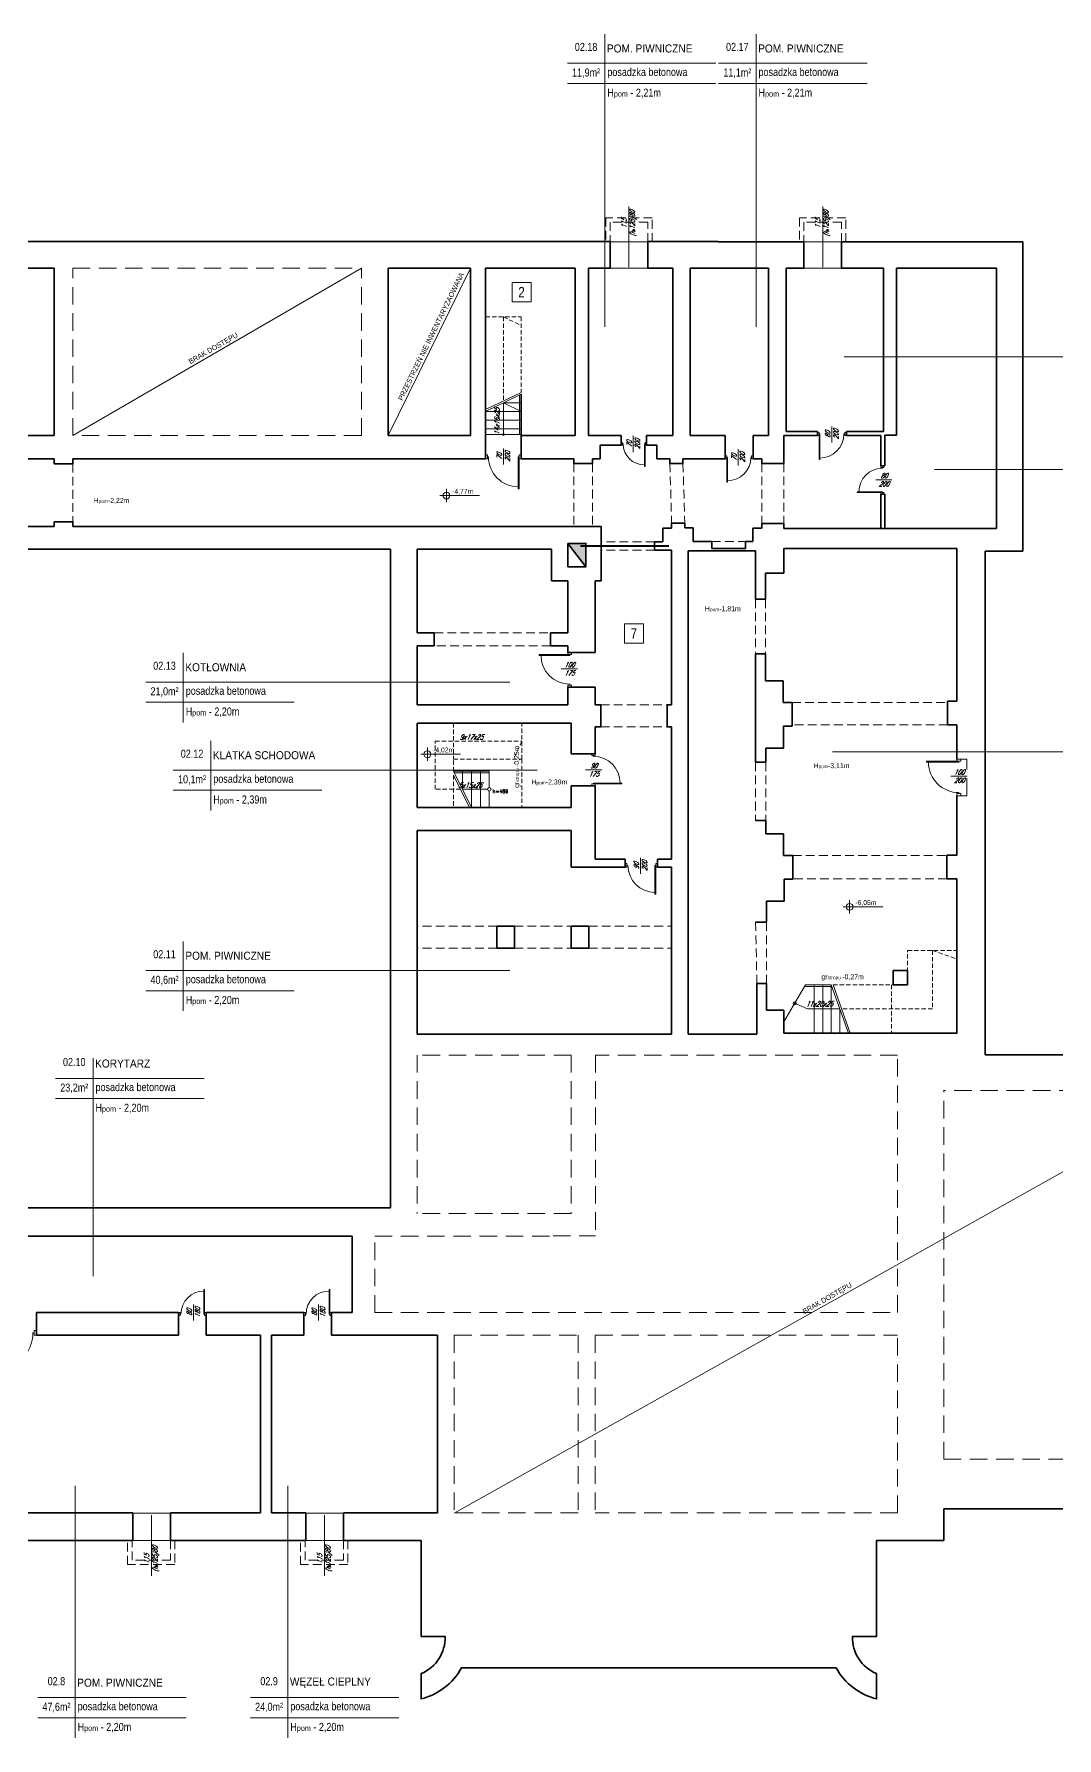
# Model space of a CAD drawing. Header units: millimetres. Extents: x -18485 to 40303, y -22087 to 35064.
# Drawn here: x 11017 to 13990, y 29912 to 34865 of the extents above; entities that cross this region are included whole.
import ezdxf
from ezdxf.enums import TextEntityAlignment as Align

# ---------------------------------------------------------------- set-up
doc = ezdxf.new("R2010")
doc.units = ezdxf.units.MM
doc.linetypes.add('ACAD_ISO12W100', pattern=[21, 12, -3, 0, -3, 0, -3])
doc.linetypes.add('DASHED', pattern=[19.05, 12.7, -6.35])
doc.layers.get('0').update_dxf_attribs({"lineweight": 25})
for name, color, linetype, lineweight in [('-001 przyziemie - ściany', 2, 'Continuous', 35), ('-003 przyziemie - opisy', 251, 'Continuous', 5), ('03_drzwi', 1, 'Continuous', 0), ('04-1_widok', 251, 'Continuous', 5), ('04-2_nad', 251, 'DASHED', 5), ('05-03_opis', 10, 'Continuous', 5), ('_niby ściany', 10, 'Continuous', 5), ('inw03-02_schody', 6, 'Continuous', 5)]:
    doc.layers.add(name, color=color, linetype=linetype, lineweight=lineweight)
doc.styles.add('arial', font='arial.ttf')
doc.styles.add('ariel', font='arial.ttf', dxfattribs={"width": 0.8})
doc.styles.add('ariel_wym', font='simplex.shx', dxfattribs={"width": 0.65, "oblique": 25})
doc.styles.get("Standard").update_dxf_attribs({"font": 'txt.shx'})

# ---------------------------------------------------------------- blocks, each defined once
blk = doc.blocks.new('*U56')
blk.add_line((0, 0.375), (0, 0.4))
at = {"ltscale": 0.8}
blk.add_lwpolyline([(-0.05, 0.4), (-0.05, 0.45), (0.05, 0.45), (0.05, 0.4)], close=True, dxfattribs=at)
blk.add_lwpolyline([(0, -0.4), (0, -0.375), (-0.8, -0.375), (-0.8, -0.4), (-0.05, -0.4), (0.05, -0.4), (0.05, -0.45), (-0.05, -0.45), (-0.05, -0.4)])
blk.add_arc((0, -0.375), 0.75, 90, 180)
blk = doc.blocks.new('kota rzutowa')
at = {"ltscale": 0.5}
for p, q in [((-20.6, 0), (102.8, 0)), ((0, -20.6), (0, 20.6))]:
    blk.add_line(p, q, dxfattribs=at)
blk.add_circle((0, 0), 10.6, dxfattribs=at)
at = {"ltscale": 0.5, "style": 'arial'}
blk.add_attdef('POZ._POSADKI_WYKOŃCZONWJ', text='', height=15, dxfattribs=at).set_placement((17.9, 1.4), align=Align.BOTTOM_LEFT)
blk.add_attdef('POZ._POSADZKI_KONSTRUKCJA', text='', height=15, dxfattribs=at).set_placement((17, -5), align=Align.TOP_LEFT)

msp = doc.modelspace()

# ---------------------------------------------------------------- hatches: boundary and pattern name
at = {"layer": '-001 przyziemie - ściany'}
msp.add_hatch(color=256, dxfattribs=at).paths.add_polyline_path([(12568.4, 33384.8), (12620.6, 33384.8), (12620.6, 33316.9)])

# ---------------------------------------------------------------- linework, layer by layer
for p, q in [((10388.5, 34262.2), (12691.5, 34262.2)), ((12691.5, 34261.4), (12691.5, 34185.2)), ((12800.5, 34262.2), (13004.9, 34262.2)), ((12800.5, 34261.4), (12800.5, 34185.2)), ((13254.5, 34261.4), (13004.9, 34261.4)), ((13254.5, 34261.4), (13254.5, 34185.2)), ((13891, 34261.4), (13363.5, 34261.4)), ((13363.5, 34261.4), (13363.5, 34185.2)), ((13891, 33362.1), (13891, 34261.4)), ((10509.4, 34185.2), (11075, 34185.2)), ((11075, 33698.1), (11075, 34185.2)), ((12046, 34185.2), (12285, 34185.2)), ((12046, 33698.1), (12046, 34185.2)), ((12285, 33698.1), (12285, 34185.2)), ((12329, 33698.1), (12329, 34185.2)), ((12329, 34185.2), (12590, 34185.2)), ((12590, 33698.1), (12590, 34185.2)), ((12628, 34185.2), (12691.5, 34185.2)), ((12628, 33698.1), (12628, 34185.2)), ((12800.5, 34185.2), (12873, 34185.2)), ((12873, 33698.1), (12873, 34185.2)), ((12924, 34185.2), (13152, 34185.2)), ((12924, 33698.1), (12924, 34185.2)), ((13152, 33698.1), (13152, 34185.2)), ((13203, 34185.2), (13254.5, 34185.2)), ((13203, 33710.1), (13203, 34185.2)), ((13363.5, 34185.2), (13486, 34185.2)), ((13486, 33710.1), (13486, 34185.2)), ((13524, 34185.2), (13814, 34185.2)), ((13524, 33699), (13524, 34185.2)), ((13814, 33428.1), (13814, 34185.2)), ((12433, 33818.1), (12433, 33698.1)), ((11075, 33698.1), (10666, 33698.1)), ((12285, 33698.1), (12046, 33698.1)), ((12329, 33698.1), (12329, 33630.1)), ((12433, 33698.1), (12433, 33630.1)), ((12433, 33698.1), (12590, 33698.1)), ((12628, 33698.1), (12723, 33698.1)), ((12723, 33670.1), (12723, 33698.1)), ((12797, 33698.1), (12873, 33698.1)), ((12797, 33670.1), (12797, 33698.1)), ((12924, 33698.1), (13026, 33698.1)), ((13026, 33630.1), (13026, 33698.1)), ((13107, 33698.1), (13152, 33698.1)), ((13107, 33630.1), (13107, 33698.1)), ((13196, 33617.1), (13196, 33698.1)), ((13196, 33698.1), (13294, 33698.1)), ((13203, 33710.1), (13294, 33710.1)), ((13294, 33710.1), (13294, 33698.1)), ((13378, 33710.1), (13486, 33710.1)), ((13378, 33710.1), (13378, 33698.1)), ((13378, 33698.1), (13478, 33698.1)), ((13478, 33698.1), (13478, 33610.1)), ((13490, 33610.1), (13490, 33699)), ((13490, 33699), (13524, 33699)), ((12662, 33630.1), (12662, 33670.1)), ((12662, 33670.1), (12723, 33670.1)), ((12797, 33670.1), (12827, 33670.1)), ((12827, 33670.1), (12827, 33630.1)), ((11075, 33630.1), (10809, 33630.1)), ((11075, 33616.1), (11075, 33630.1)), ((11129, 33616.1), (11075, 33616.1)), ((12329, 33630.1), (11129, 33630.1)), ((11129, 33630.1), (11129, 33616.1)), ((12433, 33630.1), (12586, 33630.1)), ((12586, 33630.1), (12586, 33617.1)), ((12586, 33617.1), (12640, 33617.1)), ((12640, 33617.1), (12640, 33630.1)), ((12640, 33630.1), (12662, 33630.1)), ((12827, 33630.1), (12865, 33630.1)), ((12865, 33630.1), (12865, 33617.1)), ((12865, 33617.1), (12903, 33617.1)), ((12903, 33617.1), (12903, 33630.1)), ((12903, 33630.1), (13026, 33630.1)), ((13107, 33630.1), (13132, 33630.1)), ((13132, 33630.1), (13132, 33617.1)), ((13132, 33617.1), (13196, 33617.1)), ((13478, 33610.1), (13490, 33610.1)), ((13478, 33428.1), (13478, 33528.1)), ((13478, 33528.1), (13490, 33528.1)), ((13490, 33528.1), (13490, 33428.1)), ((11129, 33447.4), (11075, 33447.4)), ((11075, 33447.4), (11075, 33433.4)), ((11129, 33433.4), (11129, 33447.4)), ((12870, 33443.1), (12908, 33443.1)), ((12870, 33443.1), (12870, 33429.1)), ((12908, 33430.1), (12908, 33443.1)), ((13132, 33442.1), (13196, 33442.1)), ((13132, 33442.1), (13132, 33429.1)), ((13196, 33428.1), (13196, 33442.1)), ((11075, 33433.4), (10809, 33433.4)), ((12665, 33433.4), (11129, 33433.4)), ((12665, 33276.1), (12665, 33433.4)), ((12844, 33389.1), (12820, 33389.1)), ((12820, 33389.1), (12820, 33365.1)), ((12870, 33429.1), (12844, 33429.1)), ((12844, 33429.1), (12844, 33389.1)), ((12933, 33430.1), (12908, 33430.1)), ((12933, 33390.1), (12933, 33430.1)), ((12987, 33390.1), (12933, 33390.1)), ((12987, 33390.1), (12987, 33370.2)), ((13106, 33390.1), (13085, 33390.1)), ((13085, 33390.1), (13085, 33370.2)), ((13132, 33429.1), (13106, 33429.1)), ((13106, 33429.1), (13106, 33390.1)), ((13196, 33428.1), (13478, 33428.1)), ((13478, 33428.1), (13814, 33428.1)), ((12053, 33367.4), (10009.4, 33367.4)), ((12053, 32862.2), (12053, 33367.4)), ((12520.7, 33367.4), (12130, 33367.4)), ((12130, 33125.1), (12130, 33367.4)), ((12520.7, 33276.1), (12520.7, 33367.4)), ((12568.4, 33384.8), (12620.6, 33316.9)), ((12820, 33365.1), (12870, 33365.1)), ((12870, 33365.1), (12870, 32915.1)), ((12918, 31958.2), (12918, 33363.2)), ((13114, 33363.2), (12918, 33363.2)), ((12987, 33370.2), (13085, 33370.2)), ((13114, 33222.2), (13114, 33363.2)), ((13196, 33298.2), (13196, 33370.2)), ((13699, 33370.2), (13196, 33370.2)), ((13699, 33370.2), (13699, 32926.2)), ((13781, 31898.2), (13781, 33362.1)), ((13781, 33362.1), (13891, 33362.1)), ((13143, 33222.2), (13143, 33298.2)), ((13143, 33298.2), (13196, 33298.2)), ((12568, 33276.1), (12520.7, 33276.1)), ((12568, 33125.1), (12568, 33276.1)), ((12648, 33276.1), (12648, 33067.1)), ((12648, 33067.1), (12648, 33276.1)), ((12648, 33276.1), (12665, 33276.1)), ((13143, 33222.2), (13114, 33222.2)), ((12180, 33125.1), (12130, 33125.1)), ((12180, 33087.1), (12180, 33125.1)), ((12518, 33087.1), (12518, 33125.1)), ((12518, 33125.1), (12568, 33125.1)), ((12130, 32915.2), (12130, 33087.1)), ((12130, 33087.1), (12180, 33087.1)), ((12568, 33087.1), (12518, 33087.1)), ((12568, 33067.1), (12568, 33087.1)), ((12568, 33067.1), (12568, 33087.1)), ((12568, 33067.1), (12568, 33087.1)), ((12648, 33067.1), (12568, 33067.1)), ((13143, 33063.2), (13114, 33063.2)), ((13114, 33063.2), (13114, 32748.2)), ((13143, 32985.2), (13143, 33063.2)), ((12648, 32967.1), (12568, 32967.1)), ((12568, 32967.1), (12568, 32915.2)), ((12648, 32967.1), (12648, 32915.1)), ((12648, 32915.1), (12648, 32967.1)), ((13194, 32985.2), (13143, 32985.2)), ((13194, 32922.2), (13194, 32985.2)), ((12568, 32915.2), (12130, 32915.2)), ((12648, 32915.1), (12663.7, 32915.1)), ((12663.7, 32915.1), (12663.7, 32851.1)), ((12870, 32915.1), (12857, 32915.1)), ((12857, 32915.1), (12857, 32851.1)), ((13220, 32922.2), (13194, 32922.2)), ((13220, 32853.2), (13220, 32922.2)), ((13699, 32926.2), (13672, 32926.2)), ((13672, 32926.2), (13672, 32857.2)), ((12053, 32862.2), (12053, 32617.2)), ((12578, 32862.2), (12130, 32862.2)), ((12130, 32862.2), (12130, 32617.2)), ((12578, 32862.2), (12578, 32773.1)), ((12663.7, 32851.1), (12648, 32851.1)), ((12648, 32851.1), (12648, 32773.1)), ((12857, 32851.1), (12870, 32851.1)), ((12870, 32851.1), (12870, 32467.1)), ((13195, 32789.2), (13195, 32853.2)), ((13195, 32853.2), (13220, 32853.2)), ((13672, 32857.2), (13699, 32857.2)), ((13699, 32857.2), (13699, 32757.2)), ((12648, 32773.1), (12578, 32773.1)), ((13144, 32748.2), (13114, 32748.2)), ((13144, 32748.2), (13144, 32789.2)), ((13144, 32789.2), (13195, 32789.2)), ((12648, 32680.1), (12578, 32680.1)), ((12578, 32617.2), (12578, 32680.1)), ((12648, 32467.1), (12648, 32680.1)), ((13699, 32651.2), (13699, 32478.2)), ((12053, 32617.2), (12053, 31453.1)), ((12130, 32617.2), (12578, 32617.2)), ((12130, 32550.2), (12130, 31958.2)), ((12130, 32550.2), (12578, 32550.2)), ((12578, 32443.1), (12578, 32550.2)), ((13144, 32579.2), (13114, 32579.2)), ((13144, 32540.2), (13144, 32579.2)), ((13195, 32540.2), (13144, 32540.2)), ((13195, 32477.2), (13195, 32540.2)), ((12648, 32467.1), (12735, 32467.1)), ((12735, 32467.1), (12735, 32443.1)), ((12870, 32467.1), (12829, 32467.1)), ((12829, 32467.1), (12829, 32443.1)), ((13222, 32477.2), (13195, 32477.2)), ((13222, 32408.2), (13222, 32477.2)), ((13699, 32478.2), (13670, 32478.2)), ((13670, 32478.2), (13670, 32409.2)), ((12735, 32443.1), (12578, 32443.1)), ((12829, 32443.1), (12870, 32443.1)), ((12870, 32443.1), (12870, 31958.2)), ((13197, 32344.2), (13197, 32408.2)), ((13197, 32408.2), (13222, 32408.2)), ((13670, 32409.2), (13699, 32409.2)), ((13699, 32409.2), (13699, 31960.2)), ((13146, 32283.2), (13146, 32344.2)), ((13146, 32344.2), (13197, 32344.2)), ((12362, 32271.7), (12413, 32271.7)), ((12362, 32207.7), (12362, 32271.7)), ((12413, 32271.7), (12413, 32207.7)), ((12578, 32271.7), (12629, 32271.7)), ((12578, 32207.7), (12578, 32271.7)), ((12629, 32271.7), (12629, 32207.7)), ((13146, 32283.2), (13114, 32283.2)), ((12413, 32207.7), (12362, 32207.7)), ((12629, 32207.7), (12578, 32207.7)), ((13146, 32105.2), (13118, 32105.2)), ((13118, 32105.2), (13118, 31958.2)), ((13146, 32027.2), (13146, 32105.2)), ((13514, 32143.2), (13556, 32143.2)), ((13514, 32101.2), (13514, 32143.2)), ((13556, 32101.2), (13514, 32101.2)), ((13556, 32143.2), (13556, 32101.2)), ((13196, 32027.2), (13146, 32027.2)), ((13196, 31961.2), (13196, 32027.2)), ((12578, 31958.2), (12130, 31958.2)), ((12870, 31958.2), (12578, 31958.2)), ((13118, 31958.2), (12918, 31958.2)), ((13699, 31961.2), (13196, 31961.2)), ((13384, 31961.2), (13384, 31961.2)), ((14552.9, 31898.2), (13781, 31898.2)), ((12053, 31453.1), (10013, 31453.1)), ((10894, 31370.7), (11941, 31370.7)), ((11941, 31148.7), (11941, 31370.7)), ((11024, 31148.7), (11024, 31127.4)), ((11024, 31148.7), (11437, 31148.7)), ((11024, 31148.7), (11024, 31082.7)), ((11437, 31148.7), (11437, 31082.7)), ((11517, 31148.7), (11801, 31148.7)), ((11517, 31148.7), (11517, 31082.7)), ((11801, 31148.7), (11801, 31082.7)), ((11881, 31148.7), (11941, 31148.7)), ((11941, 31148.7), (11881, 31148.7)), ((11881, 31148.7), (11881, 31082.7)), ((11437, 31082.7), (11024, 31082.7)), ((11517, 31082.7), (11675, 31082.7)), ((11675, 31082.7), (11675, 30566.1)), ((11707, 31082.7), (11801, 31082.7)), ((11707, 30566.1), (11707, 31082.7)), ((11881, 31082.7), (12189, 31082.7)), ((12189, 31082.7), (12189, 30565.8)), ((11304, 30566.1), (10912, 30566)), ((11304, 30485.8), (11304, 30566.1)), ((11675, 30566.1), (11413, 30566.1)), ((11413, 30485.8), (11413, 30566.1)), ((11806.8, 30566.1), (11707, 30566.1)), ((11806.8, 30485.8), (11806.8, 30566.1)), ((12189, 30566.1), (11915.8, 30566.1)), ((11915.8, 30485.8), (11915.8, 30566.1)), ((13661, 30578.2), (13661, 30485.8)), ((13661, 30578.2), (14552.9, 30578.2)), ((11304, 30485.8), (10912, 30485.8)), ((11806.8, 30485.8), (11413, 30485.8)), ((12141.6, 30485.8), (11915.8, 30485.8)), ((13661, 30485.8), (13465.6, 30485.8))]:
    msp.add_line(p, q, dxfattribs=at)
msp.add_lwpolyline([(12568.4, 33384.8), (12620.6, 33384.8), (12620.6, 33316.9), (12568.4, 33316.9)], close=True, dxfattribs=at)
msp.add_lwpolyline([(13465.6, 30485.8), (13465.6, 30206.9), (13395.6, 30206.9, 0.310065), (13465.6, 30098.8), (13465.6, 30025.4, -0.210861), (13348, 30115.9), (12259.2, 30115.9, -0.210861), (12141.6, 30025.4), (12141.6, 30098.8, 0.310065), (12211.6, 30206.9), (12141.6, 30206.9), (12141.6, 30485.8)], format="xyb", dxfattribs=at)
at = {"layer": '04-1_widok'}
for p, q in [((12691.5, 34261.4), (12800.5, 34261.4)), ((13254.5, 34261.4), (13363.5, 34261.4)), ((12683.5, 34185.2), (12808.5, 34185.2)), ((13254.5, 34185.2), (13363.5, 34185.2)), ((11304, 30565.8), (11413, 30565.8)), ((11806.8, 30565.8), (11915.8, 30565.8)), ((11304, 30485.8), (11413, 30485.8)), ((11806.8, 30485.8), (11915.8, 30485.8))]:
    msp.add_line(p, q, dxfattribs=at)
at = {"layer": '04-2_nad', "ltscale": 2}
for p, q in [((12813.5, 34331.4), (12678.5, 34331.4)), ((12678.5, 34331.4), (12678.5, 34261.4)), ((12813.5, 34261.4), (12813.5, 34331.4)), ((13376.5, 34331.4), (13241.5, 34331.4)), ((13241.5, 34331.4), (13241.5, 34261.4)), ((13376.5, 34261.4), (13376.5, 34331.4)), ((12800.5, 34318.4), (12691.5, 34318.4)), ((12691.5, 34318.4), (12691.5, 34261.4)), ((12800.5, 34261.4), (12800.5, 34318.4)), ((13363.5, 34318.4), (13254.5, 34318.4)), ((13254.5, 34318.4), (13254.5, 34261.4)), ((13363.5, 34261.4), (13363.5, 34318.4)), ((11129, 33616.1), (11129, 33447.4)), ((12586, 33617.1), (12586, 33433.4)), ((12640, 33617.1), (12640, 33433.4)), ((12865, 33617.1), (12870, 33443.1)), ((12903, 33617.1), (12908, 33443.1)), ((13132, 33617.1), (13132, 33442.1)), ((13196, 33617.1), (13196, 33442.1)), ((12820, 33389.1), (12665, 33389.1)), ((12987, 33390.1), (13085, 33390.1)), ((12820, 33365.1), (12665, 33365.1)), ((13114, 33222.2), (13114, 33063.2)), ((13143, 33222.2), (13143, 33063.2)), ((12180, 33125.1), (12518, 33125.1)), ((12518, 33087.1), (12180, 33087.1)), ((12663.7, 32915.1), (12857, 32915.1)), ((13220, 32922.2), (13672, 32922.2)), ((12663.7, 32851.1), (12857, 32851.1)), ((13672, 32857.2), (13220, 32857.2)), ((13114, 32748.2), (13114, 32579.2)), ((13144, 32748.2), (13144, 32579.2)), ((13222, 32477.2), (13670, 32477.2)), ((13670, 32409.2), (13222, 32409.2)), ((12362, 32271.7), (12130, 32271.7)), ((12413, 32271.7), (12578, 32271.7)), ((12629, 32271.7), (12870, 32271.7)), ((13114, 32283.2), (13118, 32105.2)), ((13146, 32283.2), (13146, 32105.2)), ((12362, 32207.7), (12130, 32207.7)), ((12413, 32207.7), (12578, 32207.7)), ((12629, 32207.7), (12870, 32207.7)), ((11288.7, 30415.8), (11288.7, 30485.8)), ((11301.7, 30428.8), (11301.7, 30485.8)), ((11413, 30485.8), (11413, 30428.8)), ((11426, 30485.8), (11426, 30415.8)), ((11791.5, 30415.8), (11791.5, 30485.8)), ((11804.5, 30428.8), (11804.5, 30485.8)), ((11915.8, 30485.8), (11915.8, 30428.8)), ((11928.8, 30485.8), (11928.8, 30415.8)), ((11426, 30415.8), (11288.7, 30415.8)), ((11413, 30428.8), (11301.7, 30428.8)), ((11928.8, 30415.8), (11791.5, 30415.8)), ((11915.8, 30428.8), (11804.5, 30428.8))]:
    msp.add_line(p, q, dxfattribs=at)
at = {"layer": '05-03_opis'}
for p, q in [((12675.8, 34865.3), (12675.8, 34014.3)), ((13115.3, 34865.3), (13115.3, 34014.3)), ((12998.6, 34780.3), (12566.9, 34780.3)), ((13438.1, 34780.3), (13006.4, 34780.3)), ((12566.9, 34721.9), (12998.6, 34721.9)), ((13006.4, 34721.9), (13438.1, 34721.9)), ((14608.9, 33927.4), (13371.2, 33927.4)), ((14608.9, 33599.7), (13634, 33599.7)), ((11450.4, 33066.4), (11450.4, 32864)), ((11341.4, 32981.3), (12399.2, 32981.3)), ((11341.4, 32922.9), (11773.1, 32922.9)), ((11530.4, 32810.6), (11530.4, 32608.3)), ((14608.9, 32778.2), (13337.2, 32778.2)), ((11421.5, 32725.5), (12479.3, 32725.5)), ((11421.5, 32667.2), (11853.2, 32667.2)), ((11450.4, 32227.7), (11450.4, 32025.4)), ((11341.4, 32142.6), (12399.2, 32142.6)), ((11341.4, 32084.3), (11773.1, 32084.3)), ((11188, 31254.2), (11188, 31888.1)), ((11079, 31829.2), (11510.7, 31829.2)), ((11079, 31770.8), (11510.7, 31770.8)), ((11136.1, 30645.1), (11136.1, 29911.9)), ((11754.3, 30645.1), (11754.3, 29911.9)), ((11027.2, 30029.2), (11458.9, 30029.2)), ((11645.4, 30029.2), (12077.1, 30029.2)), ((11027.2, 29970.8), (11458.9, 29970.8)), ((11645.4, 29970.8), (12077.1, 29970.8))]:
    msp.add_line(p, q, dxfattribs=at)
at = {"layer": '05-03_opis', "lineweight": 0}
for p, q in [((12746, 34187.8), (12746, 34363.8)), ((13309, 34187.8), (13309, 34363.8)), ((12758.6, 33696.9), (12758.6, 33649.7)), ((13335.6, 33724.9), (13335.6, 33677.7)), ((12380.9, 33660.8), (12380.9, 33613.6)), ((13063.6, 33658.3), (13063.6, 33611.1)), ((13510.3, 33569.5), (13463.1, 33569.5)), ((12596.3, 33019.7), (12549.2, 33019.7)), ((12667.1, 32726.4), (12619.9, 32726.4)), ((13729.2, 32707.7), (13682, 32707.7)), ((12779.3, 32470.8), (12779.3, 32423.6)), ((11479.7, 31172.2), (11479.7, 31125)), ((11843.2, 31172.2), (11843.2, 31125)), ((11358.5, 30559.4), (11358.5, 30383.4)), ((11861.3, 30559.4), (11861.3, 30383.4))]:
    msp.add_line(p, q, dxfattribs=at)
at = {"layer": '05-03_opis', "linetype": 'DASHED', "ltscale": 4}
for p, q in [((13727.7, 32757.2), (13699, 32757.2)), ((13727.7, 32651.2), (13727.7, 32757.2)), ((13727.7, 32651.2), (13699, 32651.2))]:
    msp.add_line(p, q, dxfattribs=at)
at = {"layer": '05-03_opis'}
for points in [[(12406, 34143.3), (12461.3, 34143.3), (12461.3, 34086.8), (12406, 34086.8)], [(12732.5, 33150.9), (12787.9, 33150.9), (12787.9, 33094.4), (12732.5, 33094.4)]]:
    msp.add_lwpolyline(points, close=True, dxfattribs=at)
at = {"layer": '05-03_opis', "linetype": 'ACAD_ISO12W100', "ltscale": 5, "const_width": 5}
msp.add_lwpolyline([(12605, 33377.1), (12862.4, 33377.1)], dxfattribs=at)
at = {"layer": '_niby ściany', "linetype": 'DASHED', "ltscale": 4}
for p, q in [((11129, 34185.2), (11968, 34185.2)), ((11129, 33698.1), (11129, 34185.2)), ((11968, 33698.1), (11968, 34185.2)), ((11968, 33698.1), (11129, 33698.1)), ((12130, 31897.2), (12130, 31436.7)), ((12578, 31897.2), (12130, 31897.2)), ((12578, 31897.2), (12578, 31436.7)), ((13526.6, 31897.2), (12649, 31897.2)), ((12649, 31897.2), (12649, 31371.2)), ((13526.8, 31148.7), (13526.6, 31897.2)), ((13661, 30722.2), (13661, 31795.2)), ((14428, 31794.2), (13661, 31794.2)), ((12578, 31436.7), (12130, 31436.7)), ((12007, 31370.7), (12525.3, 31370.7)), ((12007, 31148.7), (12007, 31370.7)), ((12525.3, 31371.2), (12649, 31371.2)), ((12007, 31148.7), (13526.8, 31148.7)), ((12238, 31082.7), (12598, 31082.7)), ((12238, 31082.7), (12238, 30565.8)), ((12598, 31082.7), (12598, 30566.2)), ((12648, 31082.7), (13527, 31082.7)), ((12648, 31082.7), (12648.1, 30566.2)), ((13527, 30566.2), (13526.9, 31082.7)), ((13661, 30722.2), (14428, 30722.2)), ((12598, 30566.2), (12238, 30566.1)), ((13527, 30566.2), (12648.1, 30566.2))]:
    msp.add_line(p, q, dxfattribs=at)
at = {"layer": '_niby ściany'}
for p, q in [((11129, 33698.1), (11968, 34185.2)), ((12046, 33698.1), (12285, 34185.2)), ((12238, 30565.8), (14428, 31794.2))]:
    msp.add_line(p, q, dxfattribs=at)
at = {"layer": 'inw03-02_schody', "linetype": 'DASHED'}
for p, q in [((12329, 34043.1), (12433, 34043.1)), ((12381, 34043.1), (12433, 34018.1)), ((12381, 34043.1), (12381, 33798.7)), ((12433, 34043.1), (12433, 33823.7)), ((12236, 32862.2), (12236, 32757.2)), ((12435, 32757.2), (12435, 32862.2)), ((12182.9, 32809.7), (12435, 32809.7)), ((12182.9, 32669.7), (12182.9, 32809.7)), ((12435, 32809.7), (12410, 32757.2)), ((12236, 32757.2), (12435, 32757.2)), ((12236, 32757.2), (12435, 32757.2)), ((12236, 32722.2), (12236, 32757.2)), ((12435, 32757.2), (12435, 32617.2)), ((12236, 32711), (12236, 32617.2)), ((12236, 32669.7), (12182.9, 32669.7)), ((12256.5, 32669.7), (12236, 32669.7)), ((13556, 32101.2), (13556, 32201.2)), ((13556, 32201.2), (13700, 32201.2)), ((13628, 32201.2), (13628, 32031.2)), ((13628, 32201.2), (13699, 32176.2)), ((13339.3, 32101.2), (13556, 32101.2)), ((13509, 32101.2), (13509, 31961.2)), ((13628, 32031.2), (13364.3, 32031.2))]:
    msp.add_line(p, q, dxfattribs=at)
at = {"layer": 'inw03-02_schody'}
for p, q in [((12329, 33773.7), (12433, 33823.7)), ((12329, 33768.1), (12433, 33818.1)), ((12381, 33793.1), (12433, 33793.1)), ((12381, 33793.1), (12381, 33701.1)), ((12381, 33793.1), (12433, 33768.1)), ((12329, 33768.1), (12433, 33768.1)), ((12329, 33743.1), (12433, 33743.1)), ((12433, 33718.1), (12329, 33718.1)), ((12329, 33701.1), (12433, 33701.1)), ((12236, 32722.2), (12340, 32722.2)), ((12236, 32722.2), (12288, 32617.2)), ((12236, 32711), (12282.5, 32617.2)), ((12262, 32722.2), (12262, 32669.7)), ((12288, 32722.2), (12288, 32617.2)), ((12314, 32722.2), (12314, 32617.2)), ((12340, 32722.2), (12340, 32674.7)), ((12335.1, 32669.7), (12262, 32669.7)), ((12340, 32664.8), (12340, 32617.2)), ((13259, 32101.2), (13229.8, 32051.7)), ((13259, 32101.2), (13334, 32101.2)), ((13284, 32101.3), (13284, 31961.3)), ((13309, 32101.3), (13309, 31961.3)), ((13334, 32101.2), (13334, 31961.2)), ((13384, 31961.2), (13334, 32101.2)), ((13389.3, 31961.2), (13339.3, 32101.2)), ((13229.8, 32051.7), (13196, 31994.2)), ((13264.8, 32031.2), (13227.5, 32047.7)), ((13359, 32031.2), (13264.8, 32031.2)), ((13359, 32031.2), (13359, 31961.2))]:
    msp.add_line(p, q, dxfattribs=at)
at = {"layer": 'inw03-02_schody', "const_width": 3}
for points in [[(12428, 33701.1), (12428, 33815.7)], [(12340, 32717.2), (12238.5, 32717.2)], [(13256.1, 32096.2), (13335.8, 32096.2)]]:
    msp.add_lwpolyline(points, dxfattribs=at)
at = {"layer": 'inw03-02_schody'}
for centre, radius in [((12381, 33701.1), 3), ((12340, 32669.7), 4.97), ((13227.5, 32047.7), 4.58)]:
    msp.add_circle(centre, radius, dxfattribs=at)

# ---------------------------------------------------------------- block references
at = {"layer": '03_drzwi'}
for p, xscale, yscale, zscale, rotation in [((13336, 33702.8), -93.33333333330799, 93.33333333330799, 93.33333333330786, 270), ((12381, 33635.9), 115.5555555555242, 115.5555555555242, 115.5555555555242, 90), ((12760, 33674.3), 82.2222222221999, 82.2222222221999, 82.2222222221999, 90), ((13066.5, 33634.6), -89.99999999997557, 89.99999999997557, 89.99999999997544, 270), ((12573.6, 33017.1), -111.1111111110804, 111.1111111110804, 111.1111111110803, 180), ((13704.9, 32704.2), -117.7777777777458, 117.7777777777458, 117.7777777777456, 180), ((12782, 32448.4), 104.4444444444161, 104.4444444444161, 104.4444444444161, 90), ((11477, 31144.3), -88.88888888886476, 88.88888888886476, 88.88888888886463, 89.99999999999997), ((11841, 31144.3), -88.88888888886476, 88.88888888886476, 88.88888888886463, 89.99999999999997), ((10960.5, 31089.8), -141.1111111110728, 141.1111111110728, 141.1111111110726, 270)]:
    msp.add_blockref('*U56', p, dxfattribs=dict(at, xscale=xscale, yscale=yscale, zscale=zscale, rotation=rotation))
for p, xscale, yscale, zscale in [((13482.6, 33569.1), 91.11111111108639, 91.11111111108639, 91.11111111108639), ((12642.9, 32726.6), -103.3333333333053, 103.3333333333053, 103.3333333333051)]:
    msp.add_blockref('*U56', p, dxfattribs=dict(at, xscale=xscale, yscale=yscale, zscale=zscale))
at = {"layer": '05-03_opis', "xscale": 0.9359999999996944, "yscale": 0.9359999999996944, "zscale": 0.9359999999996944}
for p, values in [((12215.4, 33523.7), {'POZ._POSADKI_WYKOŃCZONWJ': '-4,77m'}), ((12160, 32771.6), {'POZ._POSADKI_WYKOŃCZONWJ': '-4,02m'}), ((13387.4, 32328.1), {'POZ._POSADKI_WYKOŃCZONWJ': '-6,05m'})]:
    msp.add_blockref('kota rzutowa', p, dxfattribs=at).add_auto_attribs(values)

# ---------------------------------------------------------------- texts
at = {"layer": '-003 przyziemie - opisy', "insert": (12349.9, 32668.8), "char_height": 10, "width": 155.47, "attachment_point": 1}
msp.add_mtext('h=489', dxfattribs=at)
at = {"layer": '05-03_opis', "style": 'ariel'}
for s, insert, char_height, width, attachment_point in [('02.18', (12621.3, 34827.8), 23.42, 108.913, 5), ('{\\W0.9;POM. PIWNICZNE}', (12681.8, 34823.4), 23.423, 524.533, 4), ('02.17', (13060.9, 34827.8), 23.42, 108.913, 5), ('{\\W0.9;POM. PIWNICZNE}', (13121.4, 34823.4), 23.423, 524.533, 4), ('11,9m²', (12621.3, 34751.4), 23.42, 108.913, 5), (' posadzka betonowa', (12675.8, 34751.6), 23.423, 322.789, 4), ('11,1m²', (13060.9, 34751.4), 23.42, 108.913, 5), (' posadzka betonowa', (13115.3, 34751.6), 23.423, 322.789, 4), (' H{\\H0.7x;pom\\H1.429x; - 2,21m}', (12675.8, 34692.5), 23.423, 322.789, 4), (' H{\\H0.7x;pom\\H1.429x; - 2,21m}', (13115.3, 34692.5), 23.423, 322.789, 4), ('2', (12433.6, 34115.1), 30, 55.359, 5), ('7', (12760.2, 33122.7), 30, 55.359, 5), ('02.13', (11395.9, 33028.8), 23.42, 108.913, 5), ('{\\W0.9;KOTŁOWNIA}', (11456.4, 33024.4), 23.423, 524.533, 4), ('21,0m²', (11395.9, 32952.4), 23.42, 108.913, 5), (' posadzka betonowa', (11450.4, 32952.7), 23.423, 322.789, 4), (' H{\\H0.7x;pom\\H1.429x; - 2,20m}', (11450.4, 32893.5), 23.423, 322.789, 4), ('02.12', (11475.9, 32773), 23.42, 108.913, 5), ('{\\W0.9;KLATKA SCHODOWA}', (11536.4, 32768.7), 23.423, 524.533, 4), ('10,1m²', (11475.9, 32696.6), 23.42, 108.913, 5), (' posadzka betonowa', (11530.4, 32696.9), 23.423, 322.789, 4), (' H{\\H0.7x;pom\\H1.429x; - 2,39m}', (11530.4, 32637.7), 23.423, 322.789, 4), ('02.11', (11395.9, 32190.1), 23.42, 108.913, 5), ('{\\W0.9;POM. PIWNICZNE}', (11456.4, 32185.8), 23.423, 524.533, 4), ('40,6m²', (11395.9, 32113.7), 23.42, 108.913, 5), (' posadzka betonowa', (11450.4, 32114), 23.423, 322.789, 4), (' H{\\H0.7x;pom\\H1.429x; - 2,20m}', (11450.4, 32054.8), 23.423, 322.789, 4), ('02.10', (11133.5, 31876.7), 23.42, 108.913, 5), ('{\\W0.9;KORYTARZ}', (11194, 31872.3), 23.423, 524.533, 4), ('23,2m²', (11133.5, 31800.3), 23.42, 108.913, 5), (' posadzka betonowa', (11188, 31800.5), 23.423, 322.789, 4), (' H{\\H0.7x;pom\\H1.429x; - 2,20m}', (11188, 31741.4), 23.423, 322.789, 4), ('02.8', (11081.7, 30076.7), 23.42, 108.913, 5), ('{\\W0.9;POM. PIWNICZNE}', (11142.2, 30072.3), 23.423, 524.533, 4), ('02.9', (11699.8, 30076.7), 23.42, 108.913, 5), ('{\\W0.9;WĘZEŁ CIEPLNY}', (11760.3, 30072.3), 23.423, 524.533, 4), ('47,6m²', (11081.7, 30000.3), 23.42, 108.913, 5), (' posadzka betonowa', (11136.1, 30000.5), 23.423, 322.789, 4), ('24,0m²', (11699.8, 30000.3), 23.42, 108.913, 5), (' posadzka betonowa', (11754.3, 30000.5), 23.423, 322.789, 4), (' H{\\H0.7x;pom\\H1.429x; - 2,20m}', (11136.1, 29941.4), 23.423, 322.789, 4), (' H{\\H0.7x;pom\\H1.429x; - 2,20m}', (11754.3, 29941.4), 23.423, 322.789, 4)]:
    msp.add_mtext(s, dxfattribs=dict(at, insert=insert, char_height=char_height, width=width, attachment_point=attachment_point))
at = {"layer": '05-03_opis', "lineweight": 0, "attachment_point": 5, "rotation": 90}
for s, insert, char_height, width, style in [('115\\P({\\H0.8333x;h\\H0.6x;p}125)80', (12746, 34315), 14.4, 90.802, 'ariel_wym'), ('115\\P({\\H0.8333x;h\\H0.6x;p}125)80', (13309, 34315), 14.4, 90.802, 'ariel_wym'), ('14x16x25', (12362.5, 33738.9), 15, 55, 'ariel_wym'), ('70\\P200', (12758.6, 33673.5), 14.4, 68.936, 'ariel_wym'), ('80\\P200', (13335.6, 33701.5), 14.4, 68.936, 'ariel_wym'), ('70\\P200', (12380.9, 33637.4), 14.4, 68.936, 'ariel_wym'), ('70\\P200', (13063.6, 33634.9), 14.4, 68.936, 'ariel_wym'), ('gr{\\H0.6944x;stropu }-0,25m', (12421.4, 32735.4), 14.4, 141.502, 'arial'), ('90\\P200', (12779.3, 32447.4), 14.4, 68.936, 'ariel_wym'), ('80\\P180', (11479.7, 31148.8), 14.4, 68.936, 'ariel_wym'), ('80\\P180', (11843.2, 31148.8), 14.4, 68.936, 'ariel_wym'), ('115\\P({\\H0.8333x;h\\H0.6x;p}125)80', (11358.5, 30432.3), 14.4, 90.802, 'ariel_wym'), ('115\\P({\\H0.8333x;h\\H0.6x;p}125)80', (11861.3, 30432.3), 14.4, 90.802, 'ariel_wym')]:
    msp.add_mtext(s, dxfattribs=dict(at, insert=insert, char_height=char_height, width=width, style=style))
at = {"layer": '05-03_opis', "lineweight": 0, "attachment_point": 5}
for s, insert, char_height, width, style in [('80\\P200', (13486.9, 33569.5), 14.4, 68.936, 'ariel_wym'), ('H{\\H0.6944x;pom}-2,22m', (11241.9, 33507.9), 14.4, 141.502, 'arial'), ('H{\\H0.6944x;pom}-1,81m', (13018.8, 33193.3), 14.4, 141.502, 'arial'), ('100\\P175', (12572.9, 33019.7), 14.4, 68.936, 'ariel_wym'), ('9x17x25', (12287.9, 32821.7), 15, 55, 'ariel_wym'), ('90\\P175', (12643.7, 32726.4), 14.4, 68.936, 'ariel_wym'), ('H{\\H0.6944x;pom}-3,11m', (13334.9, 32736.9), 14.4, 141.502, 'arial'), ('H{\\H0.6944x;pom}-2,39m', (12514.6, 32689.5), 14.4, 141.502, 'arial'), ('100\\P200', (13705.8, 32707.7), 14.4, 68.936, 'ariel_wym'), ('5x15x26', (12284.2, 32681.6), 15, 55, 'ariel_wym'), ('gr{\\H0.6944x;stropu }-0,27m', (13367, 32122.5), 14.4, 141.502, 'arial'), ('11x20x25', (13299.1, 32045.9), 15, 55, 'ariel_wym')]:
    msp.add_mtext(s, dxfattribs=dict(at, insert=insert, char_height=char_height, width=width, style=style))
at = {"layer": '_niby ściany', "char_height": 15, "width": 524.726, "style": 'ariel'}
for s, insert, attachment_point, rotation in [('{\\W0.9;PRZESTRZEŃ NIE INWENTARYZAOWANA}', (12080.6, 33801.5), 4, 64), ('{\\W0.9;BRAK DOSTĘPU}', (11543.5, 33941.7), 8, 30), ('{\\W0.9;BRAK DOSTĘPU}', (13328, 31180), 8, 30)]:
    msp.add_mtext(s, dxfattribs=dict(at, insert=insert, attachment_point=attachment_point, rotation=rotation))

doc.saveas('drawing.dxf')
